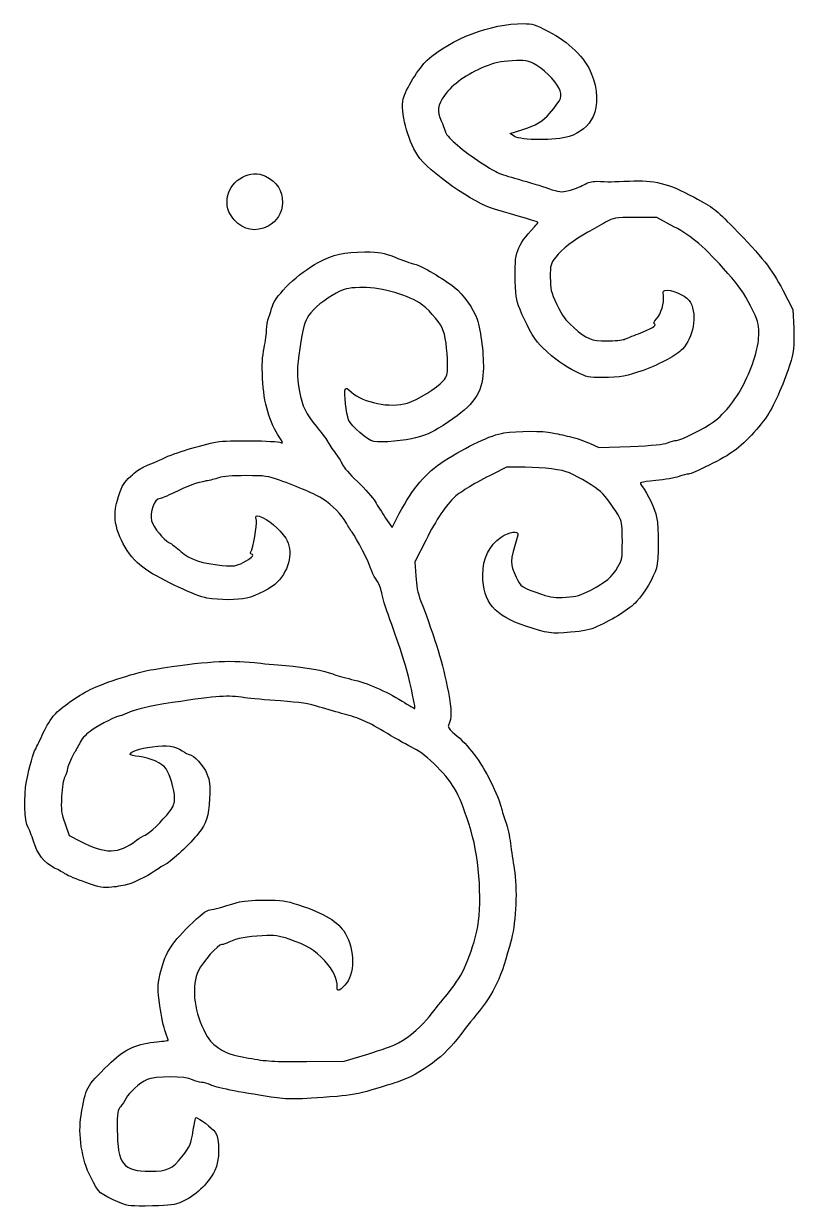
# Model space of a CAD drawing. Header units: centimetres. Extents: x -22.6 to 21.5, y -16.2 to 17.
# Drawn here: x -20.89 to -7.59, y -4.32 to 16.1 of the extents above; entities that cross this region are included whole.
import ezdxf

# ---------------------------------------------------------------- set-up
doc = ezdxf.new("R2010")
doc.units = ezdxf.units.CM
doc.header["$MEASUREMENT"] = 0
doc.layers.add('Layer 1', color=7, linetype='Continuous')

msp = doc.modelspace()

# ---------------------------------------------------------------- linework, layer by layer
at = {"layer": 'Layer 1'}
for points, knots in [([(-18.17021, -4.25183), (-17.92018, -4.13978), (-17.71995, -3.95161), (-17.58745, -3.70417), (-17.58745, -3.70417), (-17.50558, -3.55129), (-17.50314, -3.14702), (-17.58343, -3.03941), (-17.58343, -3.03941), (-17.6355, -2.96961), (-17.87048, -2.79135), (-17.91041, -2.79135), (-17.91041, -2.79135), (-17.92075, -2.79135), (-17.94485, -2.88958), (-17.96395, -3.00964), (-17.96395, -3.00964), (-18.00378, -3.25996), (-18.01485, -3.28623), (-18.15633, -3.46604), (-18.15633, -3.46604), (-18.32319, -3.6781), (-18.40884, -3.71718), (-18.70604, -3.71683), (-18.70604, -3.71683), (-19.17223, -3.71627), (-19.27099, -3.59124), (-19.27343, -2.99849), (-19.27343, -2.99849), (-19.27469, -2.69219), (-19.26994, -2.65791), (-19.21842, -2.60162), (-19.21842, -2.60162), (-19.1874, -2.56773), (-19.14308, -2.5025), (-19.11993, -2.45667), (-19.11993, -2.45667), (-19.07041, -2.35861), (-18.89011, -2.19781), (-18.75896, -2.13474), (-18.75896, -2.13474), (-18.62429, -2.06998), (-18.09262, -2.07117), (-17.97314, -2.13651), (-17.97314, -2.13651), (-17.92657, -2.16198), (-17.85751, -2.18281), (-17.81969, -2.18281), (-17.81969, -2.18281), (-17.78186, -2.18281), (-17.71281, -2.20265), (-17.66624, -2.22691), (-17.66624, -2.22691), (-17.58429, -2.26958), (-17.1901, -2.34846), (-16.61583, -2.4371), (-16.61583, -2.4371), (-16.3336, -2.48066), (-16.19593, -2.47911), (-15.47813, -2.42424), (-15.47813, -2.42424), (-15.26289, -2.40779), (-15.09256, -2.37606), (-14.89604, -2.3158), (-14.89604, -2.3158), (-14.74324, -2.26895), (-14.56465, -2.21519), (-14.49917, -2.19633), (-14.49917, -2.19633), (-14.12138, -2.08752), (-13.65687, -1.7649), (-13.41438, -1.44291), (-13.41438, -1.44291), (-13.34889, -1.35595), (-13.20006, -1.16688), (-13.08365, -1.02275), (-13.08365, -1.02275), (-12.75004, -0.60973), (-12.65359, -0.40249), (-12.47222, 0.29104), (-12.47222, 0.29104), (-12.38874, 0.61027), (-12.36686, 1.16376), (-12.4241, 1.50813), (-12.4241, 1.50813), (-12.44345, 1.62454), (-12.47176, 1.82099), (-12.48701, 1.94469), (-12.48701, 1.94469), (-12.50226, 2.06838), (-12.53851, 2.23208), (-12.56756, 2.30846), (-12.56756, 2.30846), (-12.59662, 2.38485), (-12.63298, 2.50391), (-12.64836, 2.57305), (-12.64836, 2.57305), (-12.66374, 2.64218), (-12.74588, 2.84162), (-12.83089, 3.01625), (-12.83089, 3.01625), (-12.99403, 3.35139), (-13.21309, 3.64041), (-13.45286, 3.83689), (-13.45286, 3.83689), (-13.53941, 3.90781), (-13.57033, 3.94985), (-13.5578, 3.97955), (-13.5578, 3.97955), (-13.49958, 4.11757), (-13.50009, 4.24471), (-13.56012, 4.55315), (-13.56012, 4.55315), (-13.6602, 5.06737), (-13.77302, 5.44161), (-14.03798, 6.13833), (-14.03798, 6.13833), (-14.08824, 6.27049), (-14.11233, 6.39314), (-14.12209, 6.56652), (-14.12209, 6.56652), (-14.12209, 6.56652), (-14.13578, 6.8095), (-14.13578, 6.8095), (-14.13578, 6.8095), (-14.13578, 6.8095), (-13.95069, 7.1766), (-13.95069, 7.1766), (-13.95069, 7.1766), (-13.76913, 7.5367), (-13.59959, 7.79063), (-13.44998, 7.92651), (-13.44998, 7.92651), (-13.34996, 8.01737), (-13.08525, 8.17659), (-12.7926, 8.32194), (-12.7926, 8.32194), (-12.7926, 8.32194), (-12.55448, 8.44021), (-12.55448, 8.44021), (-12.55448, 8.44021), (-12.55448, 8.44021), (-12.23698, 8.43917), (-12.23698, 8.43917), (-12.23698, 8.43917), (-11.90186, 8.43808), (-11.60187, 8.40024), (-11.46969, 8.34239), (-11.46969, 8.34239), (-11.29947, 8.2679), (-11.01568, 8.09744), (-10.93202, 8.01943), (-10.93202, 8.01943), (-10.84062, 7.93422), (-10.67456, 7.70469), (-10.6, 7.56051), (-10.6, 7.56051), (-10.56723, 7.49714), (-10.55693, 7.40212), (-10.55712, 7.16491), (-10.55712, 7.16491), (-10.55736, 6.86872), (-10.56132, 6.84582), (-10.63443, 6.71836), (-10.63443, 6.71836), (-10.73433, 6.54418), (-10.84091, 6.45292), (-11.0999, 6.31978), (-11.0999, 6.31978), (-11.27988, 6.22725), (-11.34299, 6.20896), (-11.52878, 6.19551), (-11.52878, 6.19551), (-11.71816, 6.18181), (-11.77346, 6.18865), (-11.95211, 6.24789), (-11.95211, 6.24789), (-12.29065, 6.36015), (-12.31336, 6.37544), (-12.39006, 6.54274), (-12.39006, 6.54274), (-12.50147, 6.78574), (-12.50161, 6.78198), (-12.36303, 7.26943), (-12.36303, 7.26943), (-12.34024, 7.34959), (-12.50849, 7.32831), (-12.64752, 7.23344), (-12.64752, 7.23344), (-12.8586, 7.0894), (-12.96458, 6.86976), (-12.96458, 6.57637), (-12.96458, 6.57637), (-12.96458, 6.10885), (-12.76804, 5.87499), (-12.22357, 5.69465), (-12.22357, 5.69465), (-11.84263, 5.56847), (-11.78365, 5.56041), (-11.45413, 5.58944), (-11.45413, 5.58944), (-11.21932, 5.61013), (-11.11253, 5.63279), (-10.99175, 5.68756), (-10.99175, 5.68756), (-10.71009, 5.81529), (-10.43257, 5.99201), (-10.31313, 6.11971), (-10.31313, 6.11971), (-10.1832, 6.25861), (-10.0118, 6.54769), (-9.97034, 6.69784), (-9.97034, 6.69784), (-9.92942, 6.84607), (-9.92629, 7.38547), (-9.96526, 7.57626), (-9.96526, 7.57626), (-9.99549, 7.72428), (-10.10712, 7.95838), (-10.22709, 8.12534), (-10.22709, 8.12534), (-10.26665, 8.1804), (-10.26446, 8.18116), (-9.98199, 8.21004), (-9.98199, 8.21004), (-9.82523, 8.22606), (-9.64488, 8.25762), (-9.5812, 8.28016), (-9.5812, 8.28016), (-9.51753, 8.3027), (-9.44292, 8.32115), (-9.4154, 8.32115), (-9.4154, 8.32115), (-9.34488, 8.32115), (-8.79979, 8.59842), (-8.62542, 8.72299), (-8.62542, 8.72299), (-8.42945, 8.86299), (-8.12245, 9.20498), (-8.00631, 9.41265), (-8.00631, 9.41265), (-7.8705, 9.65549), (-7.68901, 10.10155), (-7.63391, 10.32791), (-7.63391, 10.32791), (-7.59657, 10.48131), (-7.58942, 10.59006), (-7.60001, 10.84385), (-7.60001, 10.84385), (-7.60001, 10.84385), (-7.61344, 11.16542), (-7.61344, 11.16542), (-7.61344, 11.16542), (-7.61344, 11.16542), (-7.78876, 11.4988), (-7.78876, 11.4988), (-7.78876, 11.4988), (-7.98402, 11.8701), (-8.13913, 12.06681), (-8.64198, 12.58094), (-8.64198, 12.58094), (-8.94963, 12.89548), (-8.98276, 12.92099), (-9.31894, 13.10216), (-9.31894, 13.10216), (-9.77356, 13.34716), (-10.0031, 13.40476), (-10.43604, 13.3825), (-10.43604, 13.3825), (-10.71668, 13.36807), (-10.79464, 13.36735), (-11.01171, 13.37715), (-11.01171, 13.37715), (-11.07353, 13.37994), (-11.1512, 13.35766), (-11.22338, 13.31644), (-11.22338, 13.31644), (-11.28609, 13.28063), (-11.40318, 13.23616), (-11.48359, 13.21761), (-11.48359, 13.21761), (-11.62029, 13.18607), (-11.64292, 13.18841), (-11.83224, 13.25376), (-11.83224, 13.25376), (-11.9436, 13.29219), (-12.17747, 13.36395), (-12.35197, 13.41322), (-12.35197, 13.41322), (-12.71664, 13.5162), (-12.70827, 13.5123), (-13.05143, 13.73862), (-13.05143, 13.73862), (-13.36542, 13.9457), (-13.59393, 14.14976), (-13.61742, 14.24405), (-13.61742, 14.24405), (-13.627, 14.2825), (-13.65641, 14.36158), (-13.68278, 14.41979), (-13.68278, 14.41979), (-13.75974, 14.58972), (-13.74665, 14.69001), (-13.62514, 14.86129), (-13.62514, 14.86129), (-13.48981, 15.05205), (-13.23612, 15.23422), (-12.94104, 15.35251), (-12.94104, 15.35251), (-12.75539, 15.42694), (-12.66648, 15.44639), (-12.46063, 15.45765), (-12.46063, 15.45765), (-12.236, 15.46992), (-12.19499, 15.46493), (-12.09022, 15.41255), (-12.09022, 15.41255), (-11.94088, 15.33789), (-11.70242, 15.10852), (-11.65304, 14.99203), (-11.65304, 14.99203), (-11.58625, 14.8345), (-11.59419, 14.81238), (-11.81253, 14.54797), (-11.81253, 14.54797), (-11.92074, 14.41692), (-12.04952, 14.34153), (-12.29015, 14.26836), (-12.29015, 14.26836), (-12.29015, 14.26836), (-12.49574, 14.20584), (-12.49574, 14.20584), (-12.49574, 14.20584), (-12.49574, 14.20584), (-12.41928, 14.15406), (-12.41928, 14.15406), (-12.41928, 14.15406), (-12.31027, 14.08026), (-11.70368, 14.0785), (-11.47335, 14.15133), (-11.47335, 14.15133), (-11.29096, 14.209), (-11.13824, 14.33669), (-11.06113, 14.49597), (-11.06113, 14.49597), (-10.97381, 14.67635), (-10.98455, 14.98048), (-11.08703, 15.22975), (-11.08703, 15.22975), (-11.20452, 15.51552), (-11.47863, 15.78623), (-11.83381, 15.96727), (-11.83381, 15.96727), (-12.06426, 16.08474), (-12.11297, 16.0999), (-12.26004, 16.0999), (-12.26004, 16.0999), (-12.83442, 16.0999), (-13.50657, 15.84484), (-13.92727, 15.46726), (-13.92727, 15.46726), (-14.06041, 15.34777), (-14.30679, 14.94871), (-14.33839, 14.80138), (-14.33839, 14.80138), (-14.38779, 14.57102), (-14.27036, 14.11168), (-14.08837, 13.82338), (-14.08837, 13.82338), (-13.92143, 13.55893), (-13.08966, 12.97619), (-12.76615, 12.89702), (-12.76615, 12.89702), (-12.66272, 12.87171), (-12.02821, 12.68022), (-12.01567, 12.67053), (-12.01567, 12.67053), (-12.01037, 12.66643), (-12.03695, 12.62971), (-12.07474, 12.58894), (-12.07474, 12.58894), (-12.38974, 12.24903), (-12.42043, 12.16192), (-12.40412, 11.65421), (-12.40412, 11.65421), (-12.39405, 11.34057), (-12.38841, 11.31233), (-12.29078, 11.08604), (-12.29078, 11.08604), (-12.17698, 10.82228), (-12.04291, 10.60257), (-11.93642, 10.50531), (-11.93642, 10.50531), (-11.70857, 10.29722), (-11.55176, 10.1837), (-11.36513, 10.09171), (-11.36513, 10.09171), (-11.16366, 9.99242), (-11.14401, 9.98809), (-10.90211, 9.9896), (-10.90211, 9.9896), (-10.59066, 9.99154), (-10.46988, 10.01283), (-10.19969, 10.11338), (-10.19969, 10.11338), (-9.88008, 10.23233), (-9.62864, 10.36868), (-9.52038, 10.48177), (-9.52038, 10.48177), (-9.32977, 10.68088), (-9.26303, 11.0593), (-9.37898, 11.28352), (-9.37898, 11.28352), (-9.42865, 11.37957), (-9.64621, 11.49547), (-9.77766, 11.49589), (-9.77766, 11.49589), (-9.85454, 11.49613), (-9.85782, 11.49173), (-9.84736, 11.40217), (-9.84736, 11.40217), (-9.83245, 11.27442), (-9.88835, 11.08816), (-9.96711, 11.00318), (-9.96711, 11.00318), (-10.01122, 10.95558), (-10.02237, 10.92711), (-10.00185, 10.91443), (-10.00185, 10.91443), (-9.96023, 10.88871), (-10.05198, 10.83265), (-10.27906, 10.74504), (-10.27906, 10.74504), (-10.38093, 10.70574), (-10.49162, 10.66221), (-10.52505, 10.6483), (-10.52505, 10.6483), (-10.55847, 10.6344), (-10.69301, 10.62302), (-10.82402, 10.62302), (-10.82402, 10.62302), (-11.10418, 10.62302), (-11.15752, 10.6447), (-11.40176, 10.85786), (-11.40176, 10.85786), (-11.54615, 10.98387), (-11.58929, 11.04348), (-11.68619, 11.25084), (-11.68619, 11.25084), (-11.79275, 11.47887), (-11.80042, 11.51039), (-11.80042, 11.72038), (-11.80042, 11.72038), (-11.80042, 11.93698), (-11.79691, 11.95007), (-11.70761, 12.06706), (-11.70761, 12.06706), (-11.60444, 12.20223), (-11.39283, 12.36669), (-11.15219, 12.49876), (-11.15219, 12.49876), (-11.06488, 12.54667), (-10.92795, 12.62346), (-10.84792, 12.6694), (-10.84792, 12.6694), (-10.70363, 12.75221), (-10.69927, 12.75292), (-10.33198, 12.75292), (-10.33198, 12.75292), (-10.33198, 12.75292), (-9.96156, 12.75292), (-9.96156, 12.75292), (-9.96156, 12.75292), (-9.96156, 12.75292), (-9.66639, 12.59417), (-9.66639, 12.59417), (-9.66639, 12.59417), (-9.33889, 12.41803), (-9.1552, 12.25877), (-8.73551, 11.78708), (-8.73551, 11.78708), (-8.54247, 11.57013), (-8.45709, 11.44725), (-8.34525, 11.22539), (-8.34525, 11.22539), (-8.21396, 10.96496), (-8.20208, 10.92651), (-8.20208, 10.76184), (-8.20208, 10.76184), (-8.20208, 10.53112), (-8.27761, 10.26137), (-8.4364, 9.92497), (-8.4364, 9.92497), (-8.56887, 9.64434), (-8.78158, 9.372), (-8.98472, 9.22296), (-8.98472, 9.22296), (-9.12759, 9.11814), (-9.55655, 8.90323), (-9.6229, 8.90323), (-9.6229, 8.90323), (-9.65281, 8.90323), (-9.72144, 8.88478), (-9.77541, 8.86223), (-9.77541, 8.86223), (-9.84609, 8.8327), (-10.02619, 8.81535), (-10.41947, 8.80021), (-10.41947, 8.80021), (-10.41947, 8.80021), (-10.96541, 8.77918), (-10.96541, 8.77918), (-10.96541, 8.77918), (-10.96541, 8.77918), (-11.12503, 8.85387), (-11.12503, 8.85387), (-11.12503, 8.85387), (-11.21282, 8.89495), (-11.36795, 8.94707), (-11.46977, 8.96969), (-11.46977, 8.96969), (-11.57159, 8.99232), (-11.70567, 9.02233), (-11.76772, 9.0364), (-11.76772, 9.0364), (-11.91791, 9.07045), (-12.36568, 9.06891), (-12.60233, 9.03353), (-12.60233, 9.03353), (-12.81677, 9.00148), (-13.24819, 8.7984), (-13.63236, 8.54868), (-13.63236, 8.54868), (-13.95118, 8.34143), (-14.17424, 8.07934), (-14.4062, 7.63938), (-14.4062, 7.63938), (-14.4062, 7.63938), (-14.53192, 7.40095), (-14.53192, 7.40095), (-14.53192, 7.40095), (-14.53192, 7.40095), (-14.64225, 7.56339), (-14.64225, 7.56339), (-14.64225, 7.56339), (-14.70293, 7.65274), (-14.7842, 7.78041), (-14.82285, 7.84711), (-14.82285, 7.84711), (-14.8615, 7.91381), (-14.99952, 8.06964), (-15.12956, 8.1934), (-15.12956, 8.1934), (-15.2596, 8.31715), (-15.37504, 8.44686), (-15.38607, 8.48164), (-15.38607, 8.48164), (-15.39711, 8.51642), (-15.45072, 8.60467), (-15.5052, 8.67775), (-15.5052, 8.67775), (-15.55968, 8.75083), (-15.62385, 8.84634), (-15.6478, 8.89), (-15.6478, 8.89), (-15.67175, 8.93366), (-15.75627, 9.04677), (-15.83562, 9.14135), (-15.83562, 9.14135), (-16.01558, 9.35589), (-16.08354, 9.49697), (-16.12874, 9.7499), (-16.12874, 9.7499), (-16.17574, 10.01295), (-16.1748, 10.15805), (-16.12392, 10.49073), (-16.12392, 10.49073), (-16.0709, 10.83748), (-16.03823, 10.95773), (-15.96826, 11.06376), (-15.96826, 11.06376), (-15.89335, 11.17726), (-15.68759, 11.34348), (-15.49327, 11.44746), (-15.49327, 11.44746), (-15.35328, 11.52237), (-15.30196, 11.53471), (-15.09448, 11.54332), (-15.09448, 11.54332), (-14.7801, 11.55637), (-14.30974, 11.43561), (-14.05939, 11.27757), (-14.05939, 11.27757), (-13.92756, 11.19435), (-13.72749, 10.97434), (-13.6662, 10.84518), (-13.6662, 10.84518), (-13.61207, 10.7311), (-13.57521, 10.47611), (-13.57399, 10.20722), (-13.57399, 10.20722), (-13.5732, 10.03386), (-13.58015, 10.00832), (-13.64954, 9.92929), (-13.64954, 9.92929), (-13.75474, 9.80948), (-14.09573, 9.59815), (-14.26588, 9.54733), (-14.26588, 9.54733), (-14.55907, 9.45974), (-15.034, 9.55315), (-15.22858, 9.73666), (-15.22858, 9.73666), (-15.30188, 9.80579), (-15.32589, 9.81662), (-15.33769, 9.78587), (-15.33769, 9.78587), (-15.3606, 9.72617), (-15.32105, 9.35534), (-15.28174, 9.26125), (-15.28174, 9.26125), (-15.2324, 9.14315), (-14.95945, 8.90759), (-14.84764, 8.88662), (-14.84764, 8.88662), (-14.71545, 8.86182), (-14.28787, 8.89706), (-14.12391, 8.94627), (-14.12391, 8.94627), (-13.8791, 9.01973), (-13.83107, 9.04322), (-13.55919, 9.22242), (-13.55919, 9.22242), (-13.1268, 9.50739), (-12.97642, 9.72485), (-12.95749, 10.09248), (-12.95749, 10.09248), (-12.94396, 10.35519), (-12.99511, 10.78614), (-13.06482, 10.99681), (-13.06482, 10.99681), (-13.12365, 11.17461), (-13.30041, 11.42305), (-13.45766, 11.54896), (-13.45766, 11.54896), (-13.63811, 11.69346), (-14.0226, 11.91756), (-14.14022, 11.9468), (-14.14022, 11.9468), (-14.1994, 11.96152), (-14.35172, 12.01497), (-14.47873, 12.06558), (-14.47873, 12.06558), (-14.69354, 12.15119), (-14.73007, 12.1576), (-15.00246, 12.1576), (-15.00246, 12.1576), (-15.35219, 12.1576), (-15.55403, 12.11213), (-15.80357, 11.97713), (-15.80357, 11.97713), (-16.14616, 11.79178), (-16.53198, 11.42375), (-16.5971, 11.22017), (-16.5971, 11.22017), (-16.61139, 11.1755), (-16.63931, 11.09094), (-16.65914, 11.03224), (-16.65914, 11.03224), (-16.67898, 10.97355), (-16.69521, 10.87659), (-16.69521, 10.81679), (-16.69521, 10.81679), (-16.69521, 10.75699), (-16.71465, 10.61451), (-16.73841, 10.50017), (-16.73841, 10.50017), (-16.77118, 10.34246), (-16.77782, 10.21567), (-16.76594, 9.97479), (-16.76594, 9.97479), (-16.74468, 9.54404), (-16.6497, 9.21618), (-16.46777, 8.9456), (-16.46777, 8.9456), (-16.41062, 8.8606), (-16.40707, 8.84651), (-16.44759, 8.86552), (-16.44759, 8.86552), (-16.52174, 8.90032), (-17.38516, 8.9107), (-17.54664, 8.87873), (-17.54664, 8.87873), (-17.85775, 8.81714), (-18.25642, 8.69473), (-18.49438, 8.58772), (-18.49438, 8.58772), (-18.63262, 8.52556), (-18.78145, 8.45958), (-18.8251, 8.4411), (-18.8251, 8.4411), (-18.86876, 8.42263), (-18.966, 8.35215), (-19.04118, 8.28449), (-19.04118, 8.28449), (-19.1624, 8.17539), (-19.18602, 8.13589), (-19.24975, 7.93575), (-19.24975, 7.93575), (-19.30827, 7.75199), (-19.31906, 7.67806), (-19.30781, 7.53792), (-19.30781, 7.53792), (-19.28359, 7.23619), (-19.05117, 6.8538), (-18.78477, 6.6774), (-18.78477, 6.6774), (-18.49409, 6.48491), (-17.90871, 6.21025), (-17.72492, 6.18012), (-17.72492, 6.18012), (-17.50761, 6.14449), (-17.1951, 6.14436), (-17.04117, 6.17984), (-17.04117, 6.17984), (-16.87483, 6.21818), (-16.60397, 6.35871), (-16.51265, 6.45406), (-16.51265, 6.45406), (-16.2947, 6.68164), (-16.23301, 7.00163), (-16.36637, 7.21289), (-16.36637, 7.21289), (-16.46928, 7.37592), (-16.67829, 7.54952), (-16.82484, 7.59371), (-16.82484, 7.59371), (-16.88506, 7.61186), (-16.88755, 7.60809), (-16.87331, 7.52033), (-16.87331, 7.52033), (-16.85959, 7.43578), (-16.92932, 7.04248), (-16.96958, 6.97733), (-16.96958, 6.97733), (-16.97893, 6.96221), (-16.97249, 6.94514), (-16.95527, 6.9394), (-16.95527, 6.9394), (-16.90281, 6.92191), (-16.95655, 6.86847), (-17.09939, 6.79609), (-17.09939, 6.79609), (-17.22561, 6.73213), (-17.25126, 6.72853), (-17.46132, 6.74527), (-17.46132, 6.74527), (-17.7956, 6.77192), (-18.03076, 6.85108), (-18.17602, 6.98584), (-18.17602, 6.98584), (-18.24197, 7.04703), (-18.33412, 7.11656), (-18.38078, 7.14036), (-18.38078, 7.14036), (-18.48121, 7.19156), (-18.63808, 7.38841), (-18.68023, 7.51613), (-18.68023, 7.51613), (-18.7251, 7.65209), (-18.6318, 7.89781), (-18.5353, 7.89781), (-18.5353, 7.89781), (-18.51867, 7.89781), (-18.41038, 7.94408), (-18.29467, 8.00063), (-18.29467, 8.00063), (-18.05881, 8.11589), (-17.89483, 8.17553), (-17.73952, 8.20254), (-17.73952, 8.20254), (-17.68175, 8.21259), (-17.58346, 8.23743), (-17.52111, 8.25775), (-17.52111, 8.25775), (-17.44678, 8.28196), (-17.2843, 8.29469), (-17.04935, 8.29469), (-17.04935, 8.29469), (-16.72099, 8.29469), (-16.67287, 8.28825), (-16.47481, 8.21782), (-16.47481, 8.21782), (-16.15897, 8.1055), (-15.85167, 7.97092), (-15.71948, 7.88702), (-15.71948, 7.88702), (-15.57705, 7.79662), (-15.38405, 7.60107), (-15.32825, 7.49063), (-15.32825, 7.49063), (-15.30538, 7.44537), (-15.25659, 7.36818), (-15.21983, 7.31911), (-15.21983, 7.31911), (-15.1442, 7.21814), (-14.93666, 6.80689), (-14.87931, 6.64435), (-14.87931, 6.64435), (-14.85843, 6.58515), (-14.81912, 6.51256), (-14.79198, 6.48304), (-14.79198, 6.48304), (-14.76483, 6.45353), (-14.72817, 6.35794), (-14.71051, 6.27063), (-14.71051, 6.27063), (-14.69286, 6.18331), (-14.64298, 6.01662), (-14.59969, 5.90021), (-14.59969, 5.90021), (-14.42373, 5.42712), (-14.28262, 4.9855), (-14.22349, 4.72281), (-14.22349, 4.72281), (-14.14742, 4.38491), (-14.12678, 4.27302), (-14.14054, 4.27302), (-14.14054, 4.27302), (-14.1463, 4.27302), (-14.24423, 4.33068), (-14.35816, 4.40115), (-14.35816, 4.40115), (-14.64812, 4.58049), (-14.95238, 4.71206), (-15.22877, 4.77762), (-15.22877, 4.77762), (-15.35864, 4.80842), (-15.50419, 4.85001), (-15.55221, 4.87003), (-15.55221, 4.87003), (-15.6947, 4.92943), (-16.02373, 4.9885), (-16.36357, 5.01569), (-16.36357, 5.01569), (-16.53869, 5.0297), (-16.78318, 5.05213), (-16.90688, 5.06553), (-16.90688, 5.06553), (-17.3634, 5.115), (-17.75592, 5.08886), (-18.64256, 4.94993), (-18.64256, 4.94993), (-18.92009, 4.90645), (-19.4958, 4.72287), (-19.74123, 4.5996), (-19.74123, 4.5996), (-19.96165, 4.48889), (-20.24777, 4.28758), (-20.3578, 4.16579), (-20.3578, 4.16579), (-20.41288, 4.10483), (-20.49939, 3.96411), (-20.55005, 3.8531), (-20.55005, 3.8531), (-20.60071, 3.74208), (-20.65964, 3.61851), (-20.68101, 3.57849), (-20.68101, 3.57849), (-20.72799, 3.49053), (-20.78133, 3.30032), (-20.83871, 3.01625), (-20.83871, 3.01625), (-20.88842, 2.77015), (-20.87287, 2.31554), (-20.81156, 2.22196), (-20.81156, 2.22196), (-20.7914, 2.1912), (-20.75016, 2.0829), (-20.71989, 1.98128), (-20.71989, 1.98128), (-20.654, 1.76004), (-20.53585, 1.61047), (-20.35506, 1.51947), (-20.35506, 1.51947), (-20.28485, 1.48413), (-20.19735, 1.43548), (-20.16064, 1.41138), (-20.16064, 1.41138), (-20.12392, 1.38727), (-19.96914, 1.32371), (-19.81668, 1.27013), (-19.81668, 1.27013), (-19.57018, 1.1835), (-19.52043, 1.17444), (-19.3675, 1.18834), (-19.3675, 1.18834), (-19.27291, 1.19695), (-19.14194, 1.22045), (-19.07646, 1.24059), (-19.07646, 1.24059), (-18.94973, 1.27955), (-18.67485, 1.42084), (-18.58698, 1.49218), (-18.58698, 1.49218), (-18.55788, 1.51581), (-18.48965, 1.5576), (-18.43538, 1.58504), (-18.43538, 1.58504), (-18.33436, 1.63612), (-18.01759, 1.93506), (-17.86902, 2.11951), (-17.86902, 2.11951), (-17.7349, 2.28603), (-17.69694, 2.40678), (-17.68118, 2.71711), (-17.68118, 2.71711), (-17.66834, 2.96991), (-17.67321, 3.0158), (-17.72683, 3.14793), (-17.72683, 3.14793), (-17.78383, 3.28836), (-17.95849, 3.47927), (-18.02997, 3.47927), (-18.02997, 3.47927), (-18.04581, 3.47927), (-18.10122, 3.50813), (-18.15313, 3.5434), (-18.15313, 3.5434), (-18.28428, 3.63252), (-18.40171, 3.64828), (-18.66925, 3.61268), (-18.66925, 3.61268), (-18.89106, 3.58316), (-19.05, 3.52872), (-19.05, 3.48227), (-19.05, 3.48227), (-19.05, 3.47011), (-18.98079, 3.45389), (-18.89621, 3.44622), (-18.89621, 3.44622), (-18.72076, 3.43031), (-18.48909, 3.32452), (-18.42906, 3.2329), (-18.42906, 3.2329), (-18.36191, 3.13041), (-18.28404, 2.86416), (-18.28336, 2.73468), (-18.28336, 2.73468), (-18.28284, 2.63642), (-18.2999, 2.5892), (-18.3687, 2.49851), (-18.3687, 2.49851), (-18.49494, 2.33208), (-18.72529, 2.10924), (-18.79282, 2.08821), (-18.79282, 2.08821), (-18.82513, 2.07815), (-18.89323, 2.03779), (-18.94417, 1.99854), (-18.94417, 1.99854), (-19.25263, 1.76077), (-19.47213, 1.75716), (-19.91343, 1.98256), (-19.91343, 1.98256), (-19.91343, 1.98256), (-20.10218, 2.07897), (-20.10218, 2.07897), (-20.10218, 2.07897), (-20.10218, 2.07897), (-20.17458, 2.28291), (-20.17458, 2.28291), (-20.17458, 2.28291), (-20.2402, 2.46777), (-20.24577, 2.51164), (-20.23399, 2.75156), (-20.23399, 2.75156), (-20.22553, 2.92375), (-20.20599, 3.04399), (-20.17805, 3.09563), (-20.17805, 3.09563), (-20.15444, 3.13928), (-20.13504, 3.19401), (-20.13495, 3.21724), (-20.13495, 3.21724), (-20.13479, 3.26044), (-20.08224, 3.38765), (-20.01577, 3.50573), (-20.01577, 3.50573), (-19.9953, 3.54211), (-19.94943, 3.62564), (-19.91384, 3.69135), (-19.91384, 3.69135), (-19.87109, 3.7703), (-19.80112, 3.84205), (-19.70754, 3.90291), (-19.70754, 3.90291), (-19.54694, 4.00735), (-19.28891, 4.14048), (-19.24679, 4.14063), (-19.24679, 4.14063), (-19.23134, 4.14068), (-19.1718, 4.16252), (-19.1145, 4.18915), (-19.1145, 4.18915), (-18.95574, 4.26294), (-18.72976, 4.31628), (-18.3224, 4.37613), (-18.3224, 4.37613), (-17.5008, 4.49685), (-17.38574, 4.5045), (-17.07072, 4.45926), (-17.07072, 4.45926), (-16.97333, 4.44528), (-16.69719, 4.42025), (-16.45708, 4.40364), (-16.45708, 4.40364), (-16.11439, 4.37995), (-15.96932, 4.35758), (-15.7824, 4.29961), (-15.7824, 4.29961), (-15.65143, 4.25899), (-15.46093, 4.20458), (-15.35906, 4.17869), (-15.35906, 4.17869), (-15.10852, 4.11501), (-14.9447, 4.041), (-14.61016, 3.84031), (-14.61016, 3.84031), (-14.45453, 3.74694), (-14.25004, 3.63192), (-14.15575, 3.58469), (-14.15575, 3.58469), (-14.03524, 3.52434), (-13.91561, 3.42941), (-13.75305, 3.26514), (-13.75305, 3.26514), (-13.45348, 2.96242), (-13.36029, 2.78576), (-13.16813, 2.15635), (-13.16813, 2.15635), (-13.01837, 1.6658), (-12.97001, 0.83095), (-13.0682, 0.43107), (-13.0682, 0.43107), (-13.19631, -0.09066), (-13.32497, -0.3587), (-13.61082, -0.69933), (-13.61082, -0.69933), (-13.71378, -0.82203), (-13.83969, -0.97954), (-13.89063, -1.04935), (-13.89063, -1.04935), (-13.99038, -1.18608), (-14.23315, -1.39297), (-14.42182, -1.50202), (-14.42182, -1.50202), (-14.48619, -1.53923), (-14.7234, -1.62508), (-14.94896, -1.69279), (-14.94896, -1.69279), (-14.94896, -1.69279), (-15.35906, -1.81591), (-15.35906, -1.81591), (-15.35906, -1.81591), (-15.35906, -1.81591), (-16.00729, -1.82077), (-16.00729, -1.82077), (-16.00729, -1.82077), (-16.59138, -1.82514), (-16.69048, -1.81928), (-17.0088, -1.7615), (-17.0088, -1.7615), (-17.32381, -1.70432), (-17.37907, -1.68597), (-17.51883, -1.59212), (-17.51883, -1.59212), (-17.65638, -1.49976), (-17.68848, -1.46061), (-17.78087, -1.2726), (-17.78087, -1.2726), (-17.95803, -0.91208), (-17.99301, -0.51529), (-17.87091, -0.25135), (-17.87091, -0.25135), (-17.80169, -0.10172), (-17.53237, 0.19844), (-17.46733, 0.19844), (-17.46733, 0.19844), (-17.44724, 0.19844), (-17.39329, 0.21588), (-17.34744, 0.2372), (-17.34744, 0.2372), (-17.19927, 0.30607), (-17.03142, 0.33888), (-16.77106, 0.34984), (-16.77106, 0.34984), (-16.54839, 0.35921), (-16.48986, 0.35174), (-16.30804, 0.29074), (-16.30804, 0.29074), (-16.00505, 0.18909), (-15.86157, 0.10171), (-15.68978, -0.08577), (-15.68978, -0.08577), (-15.54226, -0.24676), (-15.47813, -0.38467), (-15.47813, -0.54088), (-15.47813, -0.54088), (-15.47813, -0.617), (-15.44897, -0.60911), (-15.34897, -0.50594), (-15.34897, -0.50594), (-15.16818, -0.31941), (-15.16465, 0.09326), (-15.34126, 0.39688), (-15.34126, 0.39688), (-15.45126, 0.58598), (-15.70974, 0.74234), (-16.14468, 0.88287), (-16.14468, 0.88287), (-16.37575, 0.95753), (-16.4337, 0.96573), (-16.73034, 0.96573), (-16.73034, 0.96573), (-16.95531, 0.96573), (-17.10449, 0.95233), (-17.20149, 0.9234), (-17.20149, 0.9234), (-17.48266, 0.83955), (-17.58308, 0.81261), (-17.67417, 0.79657), (-17.67417, 0.79657), (-17.74553, 0.784), (-17.82927, 0.71885), (-18.03931, 0.51249), (-18.03931, 0.51249), (-18.35374, 0.20356), (-18.46153, 0.02179), (-18.53612, -0.32535), (-18.53612, -0.32535), (-18.58041, -0.53144), (-18.58052, -0.5596), (-18.53824, -0.86086), (-18.53824, -0.86086), (-18.51369, -1.03575), (-18.47025, -1.24032), (-18.4417, -1.31545), (-18.4417, -1.31545), (-18.41315, -1.39058), (-18.39249, -1.45452), (-18.39578, -1.45753), (-18.39578, -1.45753), (-18.39908, -1.46053), (-18.50893, -1.47433), (-18.6399, -1.48817), (-18.6399, -1.48817), (-18.9695, -1.52302), (-19.17482, -1.62471), (-19.42732, -1.87817), (-19.42732, -1.87817), (-19.8211, -2.27344), (-19.8122, -2.25686), (-19.89767, -2.75368), (-19.89767, -2.75368), (-19.95355, -3.07852), (-19.88545, -3.51753), (-19.73213, -3.82074), (-19.73213, -3.82074), (-19.59147, -4.09894), (-19.58442, -4.10502), (-19.22198, -4.26026), (-19.22198, -4.26026), (-19.08503, -4.31892), (-19.04595, -4.3228), (-18.66635, -4.3154), (-18.66635, -4.3154), (-18.35564, -4.30934), (-18.27567, -4.29909), (-18.17021, -4.25183)], [0, 0, 0, 0, 0.00337838, 0.00337838, 0.00337838, 0.00337838, 0.00675676, 0.00675676, 0.00675676, 0.00675676, 0.01013514, 0.01013514, 0.01013514, 0.01013514, 0.01351351, 0.01351351, 0.01351351, 0.01351351, 0.01689189, 0.01689189, 0.01689189, 0.01689189, 0.02027027, 0.02027027, 0.02027027, 0.02027027, 0.02364865, 0.02364865, 0.02364865, 0.02364865, 0.02702703, 0.02702703, 0.02702703, 0.02702703, 0.03040541, 0.03040541, 0.03040541, 0.03040541, 0.03378378, 0.03378378, 0.03378378, 0.03378378, 0.03716216, 0.03716216, 0.03716216, 0.03716216, 0.04054054, 0.04054054, 0.04054054, 0.04054054, 0.04391892, 0.04391892, 0.04391892, 0.04391892, 0.0472973, 0.0472973, 0.0472973, 0.0472973, 0.05067568, 0.05067568, 0.05067568, 0.05067568, 0.05405405, 0.05405405, 0.05405405, 0.05405405, 0.05743243, 0.05743243, 0.05743243, 0.05743243, 0.06081081, 0.06081081, 0.06081081, 0.06081081, 0.06418919, 0.06418919, 0.06418919, 0.06418919, 0.06756757, 0.06756757, 0.06756757, 0.06756757, 0.07094595, 0.07094595, 0.07094595, 0.07094595, 0.07432432, 0.07432432, 0.07432432, 0.07432432, 0.0777027, 0.0777027, 0.0777027, 0.0777027, 0.08108108, 0.08108108, 0.08108108, 0.08108108, 0.08445946, 0.08445946, 0.08445946, 0.08445946, 0.08783784, 0.08783784, 0.08783784, 0.08783784, 0.09121622, 0.09121622, 0.09121622, 0.09121622, 0.09459459, 0.09459459, 0.09459459, 0.09459459, 0.09797297, 0.09797297, 0.09797297, 0.09797297, 0.10135135, 0.10135135, 0.10135135, 0.10135135, 0.10472973, 0.10472973, 0.10472973, 0.10472973, 0.10810811, 0.10810811, 0.10810811, 0.10810811, 0.11148649, 0.11148649, 0.11148649, 0.11148649, 0.11486486, 0.11486486, 0.11486486, 0.11486486, 0.11824324, 0.11824324, 0.11824324, 0.11824324, 0.12162162, 0.12162162, 0.12162162, 0.12162162, 0.125, 0.125, 0.125, 0.125, 0.12837838, 0.12837838, 0.12837838, 0.12837838, 0.13175676, 0.13175676, 0.13175676, 0.13175676, 0.13513514, 0.13513514, 0.13513514, 0.13513514, 0.13851351, 0.13851351, 0.13851351, 0.13851351, 0.14189189, 0.14189189, 0.14189189, 0.14189189, 0.14527027, 0.14527027, 0.14527027, 0.14527027, 0.14864865, 0.14864865, 0.14864865, 0.14864865, 0.15202703, 0.15202703, 0.15202703, 0.15202703, 0.15540541, 0.15540541, 0.15540541, 0.15540541, 0.15878378, 0.15878378, 0.15878378, 0.15878378, 0.16216216, 0.16216216, 0.16216216, 0.16216216, 0.16554054, 0.16554054, 0.16554054, 0.16554054, 0.16891892, 0.16891892, 0.16891892, 0.16891892, 0.1722973, 0.1722973, 0.1722973, 0.1722973, 0.17567568, 0.17567568, 0.17567568, 0.17567568, 0.17905405, 0.17905405, 0.17905405, 0.17905405, 0.18243243, 0.18243243, 0.18243243, 0.18243243, 0.18581081, 0.18581081, 0.18581081, 0.18581081, 0.18918919, 0.18918919, 0.18918919, 0.18918919, 0.19256757, 0.19256757, 0.19256757, 0.19256757, 0.19594595, 0.19594595, 0.19594595, 0.19594595, 0.19932432, 0.19932432, 0.19932432, 0.19932432, 0.2027027, 0.2027027, 0.2027027, 0.2027027, 0.20608108, 0.20608108, 0.20608108, 0.20608108, 0.20945946, 0.20945946, 0.20945946, 0.20945946, 0.21283784, 0.21283784, 0.21283784, 0.21283784, 0.21621622, 0.21621622, 0.21621622, 0.21621622, 0.21959459, 0.21959459, 0.21959459, 0.21959459, 0.22297297, 0.22297297, 0.22297297, 0.22297297, 0.22635135, 0.22635135, 0.22635135, 0.22635135, 0.22972973, 0.22972973, 0.22972973, 0.22972973, 0.23310811, 0.23310811, 0.23310811, 0.23310811, 0.23648649, 0.23648649, 0.23648649, 0.23648649, 0.23986486, 0.23986486, 0.23986486, 0.23986486, 0.24324324, 0.24324324, 0.24324324, 0.24324324, 0.24662162, 0.24662162, 0.24662162, 0.24662162, 0.25, 0.25, 0.25, 0.25, 0.25337838, 0.25337838, 0.25337838, 0.25337838, 0.25675676, 0.25675676, 0.25675676, 0.25675676, 0.26013514, 0.26013514, 0.26013514, 0.26013514, 0.26351351, 0.26351351, 0.26351351, 0.26351351, 0.26689189, 0.26689189, 0.26689189, 0.26689189, 0.27027027, 0.27027027, 0.27027027, 0.27027027, 0.27364865, 0.27364865, 0.27364865, 0.27364865, 0.27702703, 0.27702703, 0.27702703, 0.27702703, 0.28040541, 0.28040541, 0.28040541, 0.28040541, 0.28378378, 0.28378378, 0.28378378, 0.28378378, 0.28716216, 0.28716216, 0.28716216, 0.28716216, 0.29054054, 0.29054054, 0.29054054, 0.29054054, 0.29391892, 0.29391892, 0.29391892, 0.29391892, 0.2972973, 0.2972973, 0.2972973, 0.2972973, 0.30067568, 0.30067568, 0.30067568, 0.30067568, 0.30405405, 0.30405405, 0.30405405, 0.30405405, 0.30743243, 0.30743243, 0.30743243, 0.30743243, 0.31081081, 0.31081081, 0.31081081, 0.31081081, 0.31418919, 0.31418919, 0.31418919, 0.31418919, 0.31756757, 0.31756757, 0.31756757, 0.31756757, 0.32094595, 0.32094595, 0.32094595, 0.32094595, 0.32432432, 0.32432432, 0.32432432, 0.32432432, 0.3277027, 0.3277027, 0.3277027, 0.3277027, 0.33108108, 0.33108108, 0.33108108, 0.33108108, 0.33445946, 0.33445946, 0.33445946, 0.33445946, 0.33783784, 0.33783784, 0.33783784, 0.33783784, 0.34121622, 0.34121622, 0.34121622, 0.34121622, 0.34459459, 0.34459459, 0.34459459, 0.34459459, 0.34797297, 0.34797297, 0.34797297, 0.34797297, 0.35135135, 0.35135135, 0.35135135, 0.35135135, 0.35472973, 0.35472973, 0.35472973, 0.35472973, 0.35810811, 0.35810811, 0.35810811, 0.35810811, 0.36148649, 0.36148649, 0.36148649, 0.36148649, 0.36486486, 0.36486486, 0.36486486, 0.36486486, 0.36824324, 0.36824324, 0.36824324, 0.36824324, 0.37162162, 0.37162162, 0.37162162, 0.37162162, 0.375, 0.375, 0.375, 0.375, 0.37837838, 0.37837838, 0.37837838, 0.37837838, 0.38175676, 0.38175676, 0.38175676, 0.38175676, 0.38513514, 0.38513514, 0.38513514, 0.38513514, 0.38851351, 0.38851351, 0.38851351, 0.38851351, 0.39189189, 0.39189189, 0.39189189, 0.39189189, 0.39527027, 0.39527027, 0.39527027, 0.39527027, 0.39864865, 0.39864865, 0.39864865, 0.39864865, 0.40202703, 0.40202703, 0.40202703, 0.40202703, 0.40540541, 0.40540541, 0.40540541, 0.40540541, 0.40878378, 0.40878378, 0.40878378, 0.40878378, 0.41216216, 0.41216216, 0.41216216, 0.41216216, 0.41554054, 0.41554054, 0.41554054, 0.41554054, 0.41891892, 0.41891892, 0.41891892, 0.41891892, 0.4222973, 0.4222973, 0.4222973, 0.4222973, 0.42567568, 0.42567568, 0.42567568, 0.42567568, 0.42905405, 0.42905405, 0.42905405, 0.42905405, 0.43243243, 0.43243243, 0.43243243, 0.43243243, 0.43581081, 0.43581081, 0.43581081, 0.43581081, 0.43918919, 0.43918919, 0.43918919, 0.43918919, 0.44256757, 0.44256757, 0.44256757, 0.44256757, 0.44594595, 0.44594595, 0.44594595, 0.44594595, 0.44932432, 0.44932432, 0.44932432, 0.44932432, 0.4527027, 0.4527027, 0.4527027, 0.4527027, 0.45608108, 0.45608108, 0.45608108, 0.45608108, 0.45945946, 0.45945946, 0.45945946, 0.45945946, 0.46283784, 0.46283784, 0.46283784, 0.46283784, 0.46621622, 0.46621622, 0.46621622, 0.46621622, 0.46959459, 0.46959459, 0.46959459, 0.46959459, 0.47297297, 0.47297297, 0.47297297, 0.47297297, 0.47635135, 0.47635135, 0.47635135, 0.47635135, 0.47972973, 0.47972973, 0.47972973, 0.47972973, 0.48310811, 0.48310811, 0.48310811, 0.48310811, 0.48648649, 0.48648649, 0.48648649, 0.48648649, 0.48986486, 0.48986486, 0.48986486, 0.48986486, 0.49324324, 0.49324324, 0.49324324, 0.49324324, 0.49662162, 0.49662162, 0.49662162, 0.49662162, 0.5, 0.5, 0.5, 0.5, 0.50337838, 0.50337838, 0.50337838, 0.50337838, 0.50675676, 0.50675676, 0.50675676, 0.50675676, 0.51013514, 0.51013514, 0.51013514, 0.51013514, 0.51351351, 0.51351351, 0.51351351, 0.51351351, 0.51689189, 0.51689189, 0.51689189, 0.51689189, 0.52027027, 0.52027027, 0.52027027, 0.52027027, 0.52364865, 0.52364865, 0.52364865, 0.52364865, 0.52702703, 0.52702703, 0.52702703, 0.52702703, 0.53040541, 0.53040541, 0.53040541, 0.53040541, 0.53378378, 0.53378378, 0.53378378, 0.53378378, 0.53716216, 0.53716216, 0.53716216, 0.53716216, 0.54054054, 0.54054054, 0.54054054, 0.54054054, 0.54391892, 0.54391892, 0.54391892, 0.54391892, 0.5472973, 0.5472973, 0.5472973, 0.5472973, 0.55067568, 0.55067568, 0.55067568, 0.55067568, 0.55405405, 0.55405405, 0.55405405, 0.55405405, 0.55743243, 0.55743243, 0.55743243, 0.55743243, 0.56081081, 0.56081081, 0.56081081, 0.56081081, 0.56418919, 0.56418919, 0.56418919, 0.56418919, 0.56756757, 0.56756757, 0.56756757, 0.56756757, 0.57094595, 0.57094595, 0.57094595, 0.57094595, 0.57432432, 0.57432432, 0.57432432, 0.57432432, 0.5777027, 0.5777027, 0.5777027, 0.5777027, 0.58108108, 0.58108108, 0.58108108, 0.58108108, 0.58445946, 0.58445946, 0.58445946, 0.58445946, 0.58783784, 0.58783784, 0.58783784, 0.58783784, 0.59121622, 0.59121622, 0.59121622, 0.59121622, 0.59459459, 0.59459459, 0.59459459, 0.59459459, 0.59797297, 0.59797297, 0.59797297, 0.59797297, 0.60135135, 0.60135135, 0.60135135, 0.60135135, 0.60472973, 0.60472973, 0.60472973, 0.60472973, 0.60810811, 0.60810811, 0.60810811, 0.60810811, 0.61148649, 0.61148649, 0.61148649, 0.61148649, 0.61486486, 0.61486486, 0.61486486, 0.61486486, 0.61824324, 0.61824324, 0.61824324, 0.61824324, 0.62162162, 0.62162162, 0.62162162, 0.62162162, 0.625, 0.625, 0.625, 0.625, 0.62837838, 0.62837838, 0.62837838, 0.62837838, 0.63175676, 0.63175676, 0.63175676, 0.63175676, 0.63513514, 0.63513514, 0.63513514, 0.63513514, 0.63851351, 0.63851351, 0.63851351, 0.63851351, 0.64189189, 0.64189189, 0.64189189, 0.64189189, 0.64527027, 0.64527027, 0.64527027, 0.64527027, 0.64864865, 0.64864865, 0.64864865, 0.64864865, 0.65202703, 0.65202703, 0.65202703, 0.65202703, 0.65540541, 0.65540541, 0.65540541, 0.65540541, 0.65878378, 0.65878378, 0.65878378, 0.65878378, 0.66216216, 0.66216216, 0.66216216, 0.66216216, 0.66554054, 0.66554054, 0.66554054, 0.66554054, 0.66891892, 0.66891892, 0.66891892, 0.66891892, 0.6722973, 0.6722973, 0.6722973, 0.6722973, 0.67567568, 0.67567568, 0.67567568, 0.67567568, 0.67905405, 0.67905405, 0.67905405, 0.67905405, 0.68243243, 0.68243243, 0.68243243, 0.68243243, 0.68581081, 0.68581081, 0.68581081, 0.68581081, 0.68918919, 0.68918919, 0.68918919, 0.68918919, 0.69256757, 0.69256757, 0.69256757, 0.69256757, 0.69594595, 0.69594595, 0.69594595, 0.69594595, 0.69932432, 0.69932432, 0.69932432, 0.69932432, 0.7027027, 0.7027027, 0.7027027, 0.7027027, 0.70608108, 0.70608108, 0.70608108, 0.70608108, 0.70945946, 0.70945946, 0.70945946, 0.70945946, 0.71283784, 0.71283784, 0.71283784, 0.71283784, 0.71621622, 0.71621622, 0.71621622, 0.71621622, 0.71959459, 0.71959459, 0.71959459, 0.71959459, 0.72297297, 0.72297297, 0.72297297, 0.72297297, 0.72635135, 0.72635135, 0.72635135, 0.72635135, 0.72972973, 0.72972973, 0.72972973, 0.72972973, 0.73310811, 0.73310811, 0.73310811, 0.73310811, 0.73648649, 0.73648649, 0.73648649, 0.73648649, 0.73986486, 0.73986486, 0.73986486, 0.73986486, 0.74324324, 0.74324324, 0.74324324, 0.74324324, 0.74662162, 0.74662162, 0.74662162, 0.74662162, 0.75, 0.75, 0.75, 0.75, 0.75337838, 0.75337838, 0.75337838, 0.75337838, 0.75675676, 0.75675676, 0.75675676, 0.75675676, 0.76013514, 0.76013514, 0.76013514, 0.76013514, 0.76351351, 0.76351351, 0.76351351, 0.76351351, 0.76689189, 0.76689189, 0.76689189, 0.76689189, 0.77027027, 0.77027027, 0.77027027, 0.77027027, 0.77364865, 0.77364865, 0.77364865, 0.77364865, 0.77702703, 0.77702703, 0.77702703, 0.77702703, 0.78040541, 0.78040541, 0.78040541, 0.78040541, 0.78378378, 0.78378378, 0.78378378, 0.78378378, 0.78716216, 0.78716216, 0.78716216, 0.78716216, 0.79054054, 0.79054054, 0.79054054, 0.79054054, 0.79391892, 0.79391892, 0.79391892, 0.79391892, 0.7972973, 0.7972973, 0.7972973, 0.7972973, 0.80067568, 0.80067568, 0.80067568, 0.80067568, 0.80405405, 0.80405405, 0.80405405, 0.80405405, 0.80743243, 0.80743243, 0.80743243, 0.80743243, 0.81081081, 0.81081081, 0.81081081, 0.81081081, 0.81418919, 0.81418919, 0.81418919, 0.81418919, 0.81756757, 0.81756757, 0.81756757, 0.81756757, 0.82094595, 0.82094595, 0.82094595, 0.82094595, 0.82432432, 0.82432432, 0.82432432, 0.82432432, 0.8277027, 0.8277027, 0.8277027, 0.8277027, 0.83108108, 0.83108108, 0.83108108, 0.83108108, 0.83445946, 0.83445946, 0.83445946, 0.83445946, 0.83783784, 0.83783784, 0.83783784, 0.83783784, 0.84121622, 0.84121622, 0.84121622, 0.84121622, 0.84459459, 0.84459459, 0.84459459, 0.84459459, 0.84797297, 0.84797297, 0.84797297, 0.84797297, 0.85135135, 0.85135135, 0.85135135, 0.85135135, 0.85472973, 0.85472973, 0.85472973, 0.85472973, 0.85810811, 0.85810811, 0.85810811, 0.85810811, 0.86148649, 0.86148649, 0.86148649, 0.86148649, 0.86486486, 0.86486486, 0.86486486, 0.86486486, 0.86824324, 0.86824324, 0.86824324, 0.86824324, 0.87162162, 0.87162162, 0.87162162, 0.87162162, 0.875, 0.875, 0.875, 0.875, 0.87837838, 0.87837838, 0.87837838, 0.87837838, 0.88175676, 0.88175676, 0.88175676, 0.88175676, 0.88513514, 0.88513514, 0.88513514, 0.88513514, 0.88851351, 0.88851351, 0.88851351, 0.88851351, 0.89189189, 0.89189189, 0.89189189, 0.89189189, 0.89527027, 0.89527027, 0.89527027, 0.89527027, 0.89864865, 0.89864865, 0.89864865, 0.89864865, 0.90202703, 0.90202703, 0.90202703, 0.90202703, 0.90540541, 0.90540541, 0.90540541, 0.90540541, 0.90878378, 0.90878378, 0.90878378, 0.90878378, 0.91216216, 0.91216216, 0.91216216, 0.91216216, 0.91554054, 0.91554054, 0.91554054, 0.91554054, 0.91891892, 0.91891892, 0.91891892, 0.91891892, 0.9222973, 0.9222973, 0.9222973, 0.9222973, 0.92567568, 0.92567568, 0.92567568, 0.92567568, 0.92905405, 0.92905405, 0.92905405, 0.92905405, 0.93243243, 0.93243243, 0.93243243, 0.93243243, 0.93581081, 0.93581081, 0.93581081, 0.93581081, 0.93918919, 0.93918919, 0.93918919, 0.93918919, 0.94256757, 0.94256757, 0.94256757, 0.94256757, 0.94594595, 0.94594595, 0.94594595, 0.94594595, 0.94932432, 0.94932432, 0.94932432, 0.94932432, 0.9527027, 0.9527027, 0.9527027, 0.9527027, 0.95608108, 0.95608108, 0.95608108, 0.95608108, 0.95945946, 0.95945946, 0.95945946, 0.95945946, 0.96283784, 0.96283784, 0.96283784, 0.96283784, 0.96621622, 0.96621622, 0.96621622, 0.96621622, 0.96959459, 0.96959459, 0.96959459, 0.96959459, 0.97297297, 0.97297297, 0.97297297, 0.97297297, 0.97635135, 0.97635135, 0.97635135, 0.97635135, 0.97972973, 0.97972973, 0.97972973, 0.97972973, 0.98310811, 0.98310811, 0.98310811, 0.98310811, 0.98648649, 0.98648649, 0.98648649, 0.98648649, 0.98986486, 0.98986486, 0.98986486, 0.98986486, 0.99324324, 0.99324324, 0.99324324, 0.99324324, 1, 1, 1, 1]), ([(-16.66875, 12.60486), (-16.52065, 12.67993), (-16.42307, 12.84075), (-16.42307, 13.00975), (-16.42307, 13.00975), (-16.42307, 13.22056), (-16.51452, 13.36354), (-16.71374, 13.4642), (-16.71374, 13.4642), (-16.96704, 13.59218), (-17.30885, 13.41081), (-17.36971, 13.11614), (-17.36971, 13.11614), (-17.4, 12.96946), (-17.36045, 12.83003), (-17.25529, 12.71278), (-17.25529, 12.71278), (-17.09214, 12.53089), (-16.88859, 12.49343), (-16.66875, 12.60486)], [0, 0, 0, 0, 0.16666667, 0.16666667, 0.16666667, 0.16666667, 0.33333333, 0.33333333, 0.33333333, 0.33333333, 0.5, 0.5, 0.5, 0.5, 0.66666667, 0.66666667, 0.66666667, 0.66666667, 1, 1, 1, 1])]:
    msp.add_open_spline(points, degree=3, knots=knots, dxfattribs=at)

doc.saveas('drawing.dxf')
